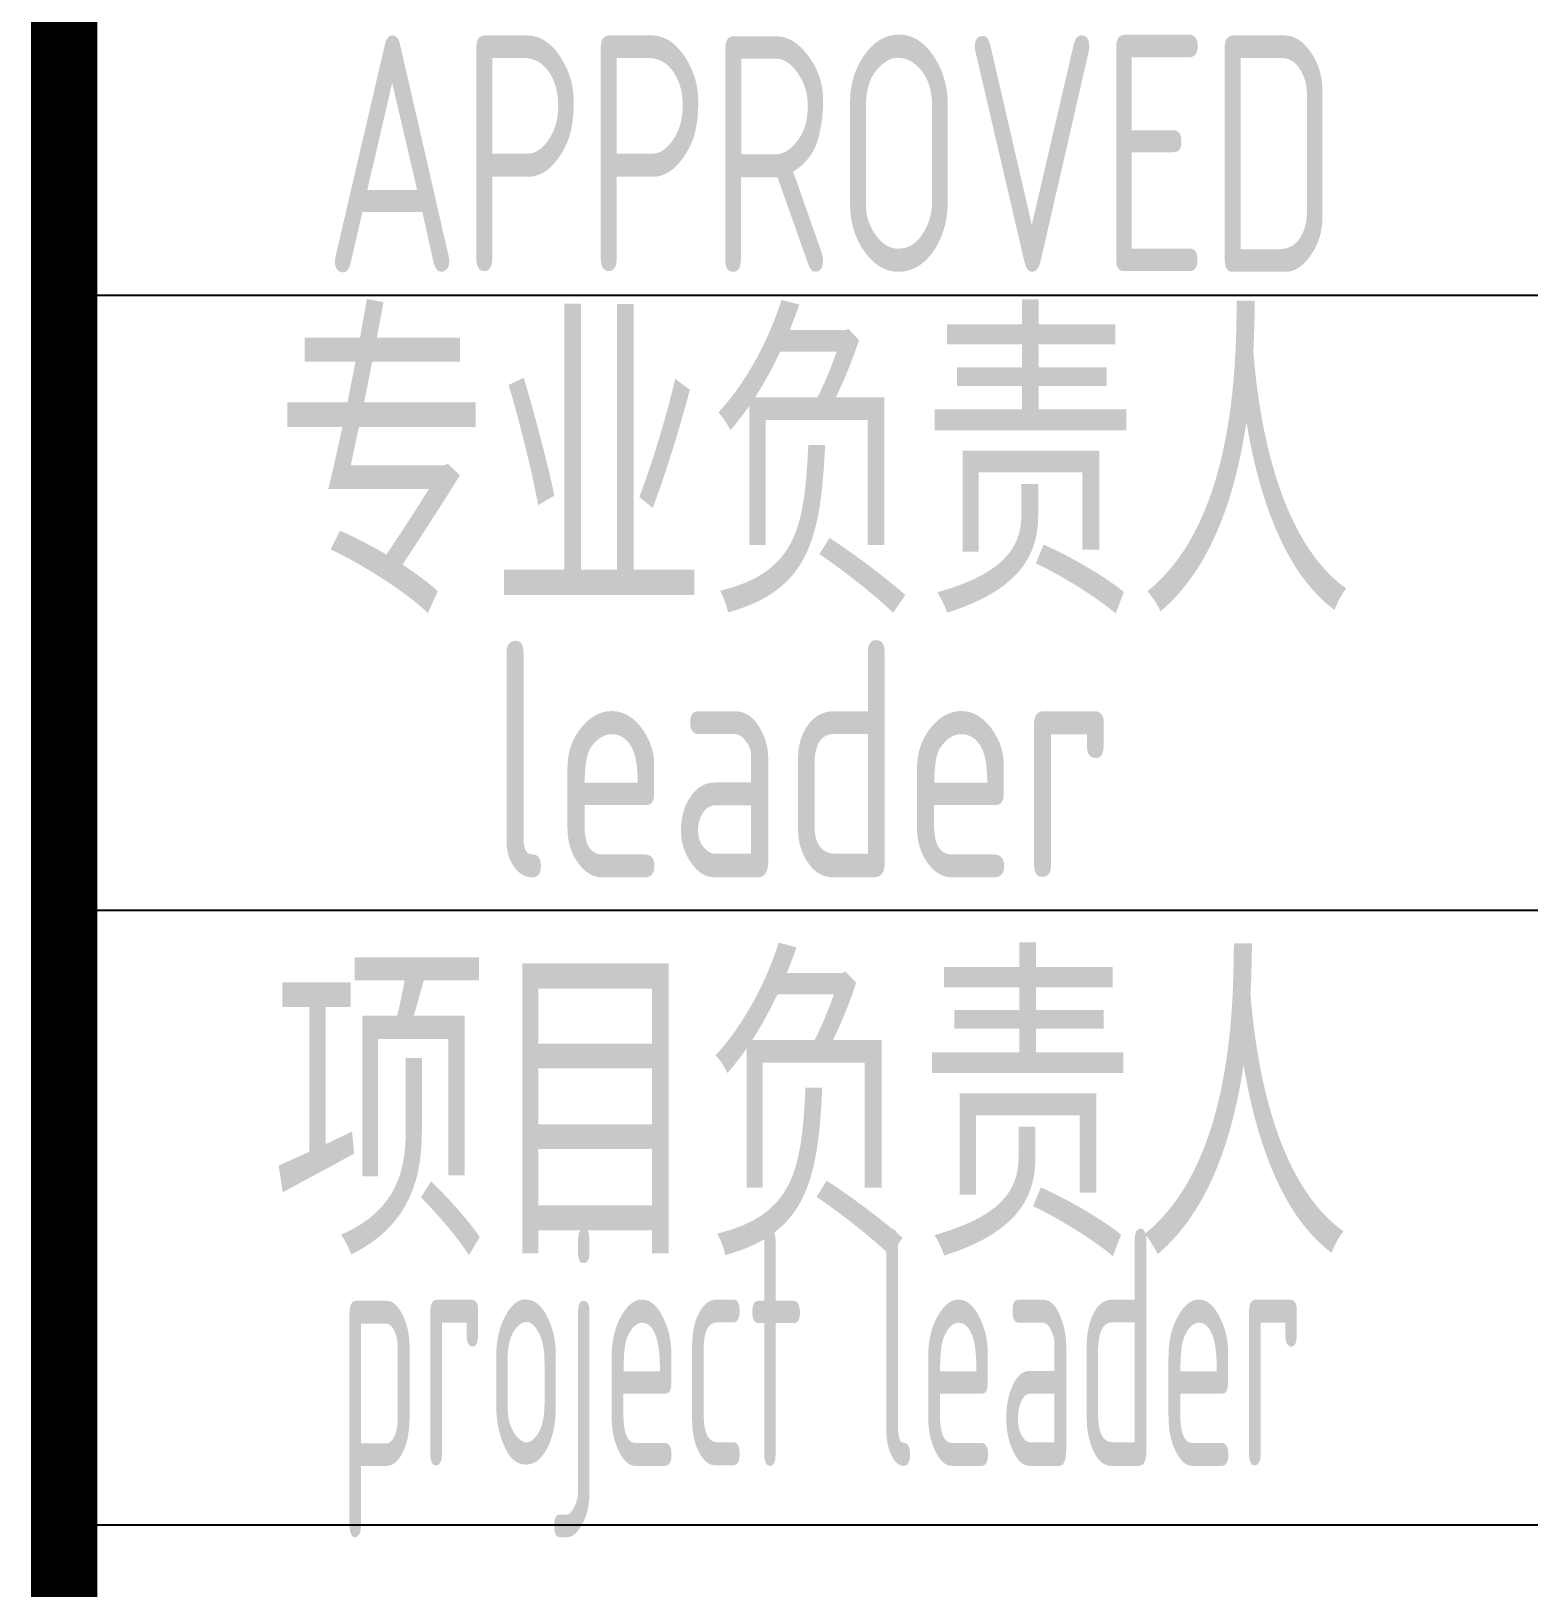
# Model space of a CAD drawing. Extents: x 1151645 to 1632247, y -116298 to 25377.
# Drawn here: x 1310829 to 1312412, y -24450 to -22804 of the extents above; entities that cross this region are included whole.
import ezdxf
from ezdxf.enums import TextEntityAlignment as Align

# ---------------------------------------------------------------- set-up
doc = ezdxf.new("R2010")
doc.units = 0
doc.header["$LTSCALE"] = 1000
doc.header["$MEASUREMENT"] = 0
doc.layers.get('0').update_dxf_attribs({"linetype": 'CONTINUOUS'})
doc.styles.add('AHD', font='sceie.shx', dxfattribs={"width": 0.7, "bigfont": 'sceic.shx'})

msp = doc.modelspace()

# ---------------------------------------------------------------- linework, layer by layer
for p, q in [((1310864.4, -23083), (1316364.4, -23083)), ((1310864.4, -23733), (1316364.4, -23733)), ((1310864.4, -24383), (1328864.4, -24383))]:
    msp.add_line(p, q)
at = {"const_width": 70}
msp.add_lwpolyline([(1310864.4, -19383), (1310864.4, -25383)], dxfattribs=at)

# ---------------------------------------------------------------- texts
at = {"style": 'AHD'}
for s, height, width, p in [('APPROVED', 250, 0.75, (1311675.2, -22933)), ('专业负责人', 300, 0.8, (1311657.4, -23253)), ('leader', 250, 0.8, (1311644.4, -23573)), ('项目负责人', 300, 0.8, (1311654.4, -23933)), ('project leader', 250, 0.55, (1311664.4, -24233))]:
    msp.add_text(s, height=height, dxfattribs=dict(at, width=width)).set_placement(p, align=Align.MIDDLE)

doc.saveas('drawing.dxf')
